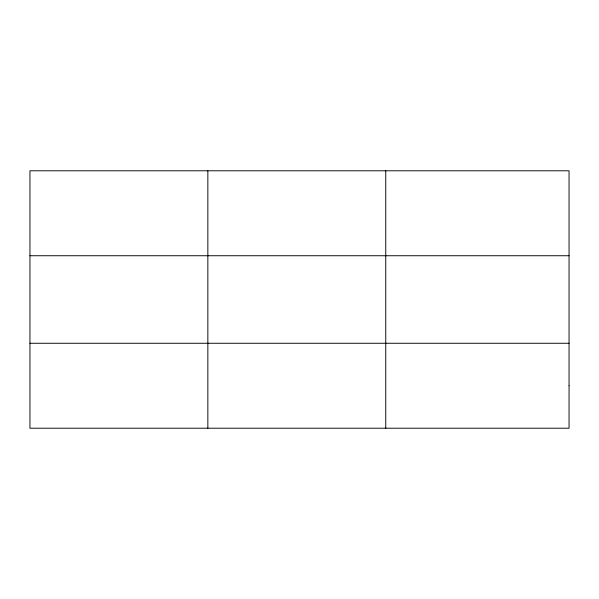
<?xml version="1.0" encoding="UTF-8"?>
<svg xmlns="http://www.w3.org/2000/svg" width="599" height="599" viewBox="0 0 599 599"><rect width="100%" height="100%" fill="white"/><g stroke="black" fill="none" stroke-linecap="round" stroke-linejoin="round"><path stroke-width="0.9" d="M207.853 428.21L207.853 170.79M385.756 428.21L385.756 170.79M29.95 255.736L569.05 255.736M29.95 343.264L569.05 343.264M569.05 385.741L569.05 428.21L29.95 428.21L29.95 170.79L569.05 170.79L569.05 385.741"/></g></svg>
